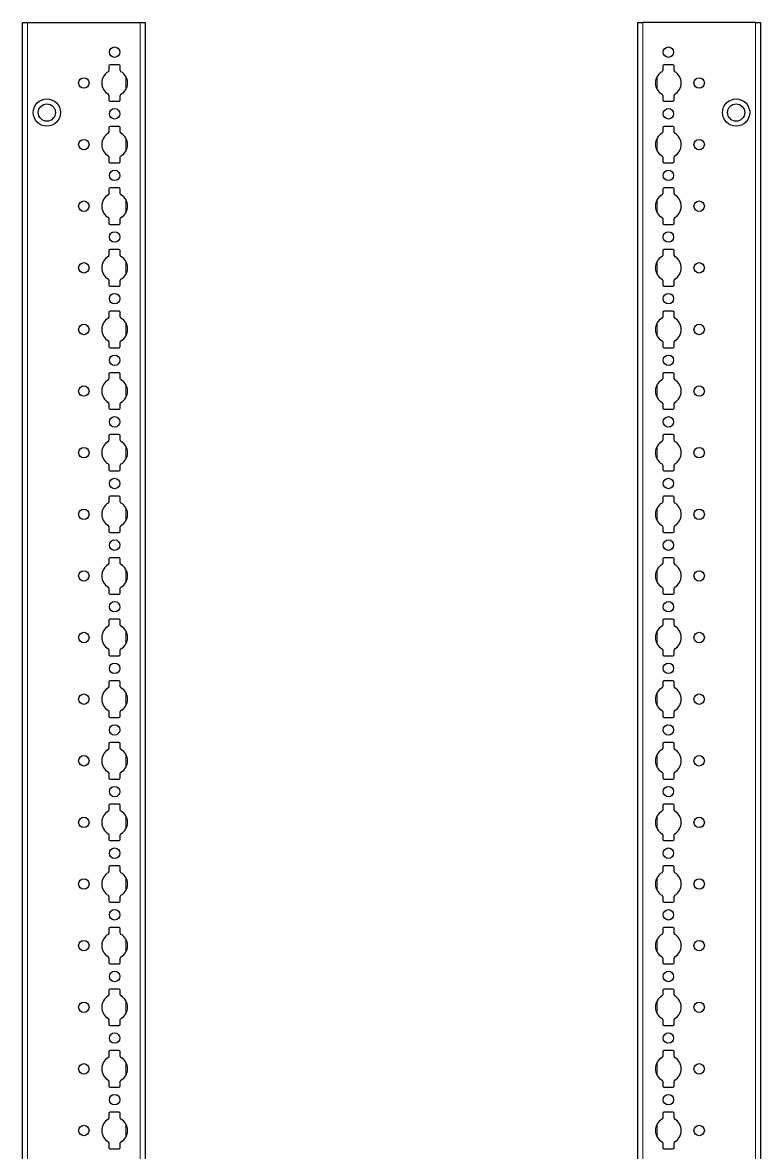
# Model space of a CAD drawing. Header units: millimetres. Extents: x -199 to 3001, y -2047 to 1507.
# Drawn here: x 2701.3 to 3000.7, y -411.2 to 47.2 of the extents above; entities that cross this region are included whole.
import ezdxf

# ---------------------------------------------------------------- set-up
doc = ezdxf.new("R2010")
doc.units = ezdxf.units.MM

msp = doc.modelspace()

# ---------------------------------------------------------------- linework, layer by layer
at = {"color": 7, "linetype": 'Continuous', "lineweight": 25}
for p, q in [((2701.29, -851.79), (2701.29, 47.21)), ((2701.29, 47.21), (2703.29, 47.21)), ((2703.29, 47.21), (2748.99, 47.21)), ((2748.99, 47.21), (2750.99, 47.21)), ((2750.99, 47.21), (2750.99, -851.79)), ((2950.99, -851.79), (2950.99, 47.21)), ((2950.99, 47.21), (2952.99, 47.21)), ((2998.69, 47.21), (2952.99, 47.21)), ((2998.69, 47.21), (3000.69, 47.21)), ((3000.69, 47.21), (3000.69, -851.79)), ((2736.34, 29.61), (2736.34, 27.73)), ((2740.44, 30.11), (2736.84, 30.11)), ((2740.94, 27.73), (2740.94, 29.61)), ((2961.04, 29.61), (2961.04, 27.73)), ((2965.14, 30.11), (2961.54, 30.11)), ((2965.64, 27.73), (2965.64, 29.61)), ((2736.34, 17.68), (2736.34, 15.81)), ((2736.84, 15.31), (2740.44, 15.31)), ((2740.94, 15.81), (2740.94, 17.68)), ((2961.04, 17.68), (2961.04, 15.81)), ((2961.54, 15.31), (2965.14, 15.31)), ((2965.64, 15.81), (2965.64, 17.68)), ((2736.34, 4.61), (2736.34, 2.73)), ((2740.44, 5.11), (2736.84, 5.11)), ((2740.94, 2.73), (2740.94, 4.61)), ((2961.04, 4.61), (2961.04, 2.73)), ((2965.14, 5.11), (2961.54, 5.11)), ((2965.64, 2.73), (2965.64, 4.61)), ((2736.34, -7.32), (2736.34, -9.19)), ((2740.94, -9.19), (2740.94, -7.32)), ((2961.04, -7.32), (2961.04, -9.19)), ((2965.64, -9.19), (2965.64, -7.32)), ((2736.84, -9.69), (2740.44, -9.69)), ((2961.54, -9.69), (2965.14, -9.69)), ((2736.34, -20.39), (2736.34, -22.27)), ((2740.44, -19.89), (2736.84, -19.89)), ((2740.94, -22.27), (2740.94, -20.39)), ((2961.04, -20.39), (2961.04, -22.27)), ((2965.14, -19.89), (2961.54, -19.89)), ((2965.64, -22.27), (2965.64, -20.39)), ((2736.34, -32.32), (2736.34, -34.19)), ((2736.84, -34.69), (2740.44, -34.69)), ((2740.94, -34.19), (2740.94, -32.32)), ((2961.04, -32.32), (2961.04, -34.19)), ((2961.54, -34.69), (2965.14, -34.69)), ((2965.64, -34.19), (2965.64, -32.32)), ((2736.34, -45.39), (2736.34, -47.27)), ((2740.44, -44.89), (2736.84, -44.89)), ((2740.94, -47.27), (2740.94, -45.39)), ((2961.04, -45.39), (2961.04, -47.27)), ((2965.14, -44.89), (2961.54, -44.89)), ((2965.64, -47.27), (2965.64, -45.39)), ((2736.34, -57.32), (2736.34, -59.19)), ((2740.94, -59.19), (2740.94, -57.32)), ((2961.04, -57.32), (2961.04, -59.19)), ((2965.64, -59.19), (2965.64, -57.32)), ((2736.84, -59.69), (2740.44, -59.69)), ((2961.54, -59.69), (2965.14, -59.69)), ((2736.34, -70.39), (2736.34, -72.27)), ((2740.44, -69.89), (2736.84, -69.89)), ((2740.94, -72.27), (2740.94, -70.39)), ((2961.04, -70.39), (2961.04, -72.27)), ((2965.14, -69.89), (2961.54, -69.89)), ((2965.64, -72.27), (2965.64, -70.39)), ((2736.34, -82.32), (2736.34, -84.19)), ((2740.94, -84.19), (2740.94, -82.32)), ((2961.04, -82.32), (2961.04, -84.19)), ((2965.64, -84.19), (2965.64, -82.32)), ((2736.84, -84.69), (2740.44, -84.69)), ((2961.54, -84.69), (2965.14, -84.69)), ((2736.34, -95.39), (2736.34, -97.27)), ((2740.44, -94.89), (2736.84, -94.89)), ((2740.94, -97.27), (2740.94, -95.39)), ((2961.04, -95.39), (2961.04, -97.27)), ((2965.14, -94.89), (2961.54, -94.89)), ((2965.64, -97.27), (2965.64, -95.39)), ((2736.34, -107.32), (2736.34, -109.19)), ((2736.84, -109.69), (2740.44, -109.69)), ((2740.94, -109.19), (2740.94, -107.32)), ((2961.04, -107.32), (2961.04, -109.19)), ((2961.54, -109.69), (2965.14, -109.69)), ((2965.64, -109.19), (2965.64, -107.32)), ((2736.34, -120.39), (2736.34, -122.27)), ((2740.44, -119.89), (2736.84, -119.89)), ((2740.94, -122.27), (2740.94, -120.39)), ((2961.04, -120.39), (2961.04, -122.27)), ((2965.14, -119.89), (2961.54, -119.89)), ((2965.64, -122.27), (2965.64, -120.39)), ((2736.34, -132.32), (2736.34, -134.19)), ((2740.94, -134.19), (2740.94, -132.32)), ((2961.04, -132.32), (2961.04, -134.19)), ((2965.64, -134.19), (2965.64, -132.32)), ((2736.84, -134.69), (2740.44, -134.69)), ((2961.54, -134.69), (2965.14, -134.69)), ((2736.34, -145.39), (2736.34, -147.27)), ((2740.44, -144.89), (2736.84, -144.89)), ((2740.94, -147.27), (2740.94, -145.39)), ((2961.04, -145.39), (2961.04, -147.27)), ((2965.14, -144.89), (2961.54, -144.89)), ((2965.64, -147.27), (2965.64, -145.39)), ((2736.34, -157.32), (2736.34, -159.19)), ((2736.84, -159.69), (2740.44, -159.69)), ((2740.94, -159.19), (2740.94, -157.32)), ((2961.04, -157.32), (2961.04, -159.19)), ((2961.54, -159.69), (2965.14, -159.69)), ((2965.64, -159.19), (2965.64, -157.32)), ((2736.34, -170.39), (2736.34, -172.27)), ((2740.44, -169.89), (2736.84, -169.89)), ((2740.94, -172.27), (2740.94, -170.39)), ((2961.04, -170.39), (2961.04, -172.27)), ((2965.14, -169.89), (2961.54, -169.89)), ((2965.64, -172.27), (2965.64, -170.39)), ((2736.34, -182.32), (2736.34, -184.19)), ((2740.94, -184.19), (2740.94, -182.32)), ((2961.04, -182.32), (2961.04, -184.19)), ((2965.64, -184.19), (2965.64, -182.32)), ((2736.84, -184.69), (2740.44, -184.69)), ((2961.54, -184.69), (2965.14, -184.69)), ((2736.34, -195.39), (2736.34, -197.27)), ((2740.44, -194.89), (2736.84, -194.89)), ((2740.94, -197.27), (2740.94, -195.39)), ((2961.04, -195.39), (2961.04, -197.27)), ((2965.14, -194.89), (2961.54, -194.89)), ((2965.64, -197.27), (2965.64, -195.39)), ((2736.34, -207.32), (2736.34, -209.19)), ((2736.84, -209.69), (2740.44, -209.69)), ((2740.94, -209.19), (2740.94, -207.32)), ((2961.04, -207.32), (2961.04, -209.19)), ((2961.54, -209.69), (2965.14, -209.69)), ((2965.64, -209.19), (2965.64, -207.32)), ((2740.44, -219.89), (2736.84, -219.89)), ((2965.14, -219.89), (2961.54, -219.89)), ((2736.34, -220.39), (2736.34, -222.27)), ((2740.94, -222.27), (2740.94, -220.39)), ((2961.04, -220.39), (2961.04, -222.27)), ((2965.64, -222.27), (2965.64, -220.39)), ((2736.34, -232.32), (2736.34, -234.19)), ((2740.94, -234.19), (2740.94, -232.32)), ((2961.04, -232.32), (2961.04, -234.19)), ((2965.64, -234.19), (2965.64, -232.32)), ((2736.84, -234.69), (2740.44, -234.69)), ((2961.54, -234.69), (2965.14, -234.69)), ((2736.34, -245.39), (2736.34, -247.27)), ((2740.44, -244.89), (2736.84, -244.89)), ((2740.94, -247.27), (2740.94, -245.39)), ((2961.04, -245.39), (2961.04, -247.27)), ((2965.14, -244.89), (2961.54, -244.89)), ((2965.64, -247.27), (2965.64, -245.39)), ((2736.34, -257.32), (2736.34, -259.19)), ((2736.84, -259.69), (2740.44, -259.69)), ((2740.94, -259.19), (2740.94, -257.32)), ((2961.04, -257.32), (2961.04, -259.19)), ((2961.54, -259.69), (2965.14, -259.69)), ((2965.64, -259.19), (2965.64, -257.32)), ((2736.34, -270.39), (2736.34, -272.27)), ((2740.44, -269.89), (2736.84, -269.89)), ((2740.94, -272.27), (2740.94, -270.39)), ((2961.04, -270.39), (2961.04, -272.27)), ((2965.14, -269.89), (2961.54, -269.89)), ((2965.64, -272.27), (2965.64, -270.39)), ((2736.34, -282.32), (2736.34, -284.19)), ((2740.94, -284.19), (2740.94, -282.32)), ((2961.04, -282.32), (2961.04, -284.19)), ((2965.64, -284.19), (2965.64, -282.32)), ((2736.84, -284.69), (2740.44, -284.69)), ((2961.54, -284.69), (2965.14, -284.69)), ((2736.34, -295.39), (2736.34, -297.27)), ((2740.44, -294.89), (2736.84, -294.89)), ((2740.94, -297.27), (2740.94, -295.39)), ((2961.04, -295.39), (2961.04, -297.27)), ((2965.14, -294.89), (2961.54, -294.89)), ((2965.64, -297.27), (2965.64, -295.39)), ((2736.34, -307.32), (2736.34, -309.19)), ((2736.84, -309.69), (2740.44, -309.69)), ((2740.94, -309.19), (2740.94, -307.32)), ((2961.04, -307.32), (2961.04, -309.19)), ((2961.54, -309.69), (2965.14, -309.69)), ((2965.64, -309.19), (2965.64, -307.32)), ((2736.34, -320.39), (2736.34, -322.27)), ((2740.44, -319.89), (2736.84, -319.89)), ((2740.94, -322.27), (2740.94, -320.39)), ((2961.04, -320.39), (2961.04, -322.27)), ((2965.14, -319.89), (2961.54, -319.89)), ((2965.64, -322.27), (2965.64, -320.39)), ((2736.34, -332.32), (2736.34, -334.19)), ((2740.94, -334.19), (2740.94, -332.32)), ((2961.04, -332.32), (2961.04, -334.19)), ((2965.64, -334.19), (2965.64, -332.32)), ((2736.84, -334.69), (2740.44, -334.69)), ((2961.54, -334.69), (2965.14, -334.69)), ((2736.34, -345.39), (2736.34, -347.27)), ((2740.44, -344.89), (2736.84, -344.89)), ((2740.94, -347.27), (2740.94, -345.39)), ((2961.04, -345.39), (2961.04, -347.27)), ((2965.14, -344.89), (2961.54, -344.89)), ((2965.64, -347.27), (2965.64, -345.39)), ((2736.34, -357.32), (2736.34, -359.19)), ((2740.94, -359.19), (2740.94, -357.32)), ((2961.04, -357.32), (2961.04, -359.19)), ((2965.64, -359.19), (2965.64, -357.32)), ((2736.84, -359.69), (2740.44, -359.69)), ((2961.54, -359.69), (2965.14, -359.69)), ((2736.34, -370.39), (2736.34, -372.27)), ((2740.44, -369.89), (2736.84, -369.89)), ((2740.94, -372.27), (2740.94, -370.39)), ((2961.04, -370.39), (2961.04, -372.27)), ((2965.14, -369.89), (2961.54, -369.89)), ((2965.64, -372.27), (2965.64, -370.39)), ((2736.34, -382.32), (2736.34, -384.19)), ((2736.84, -384.69), (2740.44, -384.69)), ((2740.94, -384.19), (2740.94, -382.32)), ((2961.04, -382.32), (2961.04, -384.19)), ((2961.54, -384.69), (2965.14, -384.69)), ((2965.64, -384.19), (2965.64, -382.32)), ((2736.34, -395.39), (2736.34, -397.27)), ((2740.44, -394.89), (2736.84, -394.89)), ((2740.94, -397.27), (2740.94, -395.39)), ((2961.04, -395.39), (2961.04, -397.27)), ((2965.14, -394.89), (2961.54, -394.89)), ((2965.64, -397.27), (2965.64, -395.39)), ((2736.34, -407.32), (2736.34, -409.19)), ((2740.94, -409.19), (2740.94, -407.32)), ((2961.04, -407.32), (2961.04, -409.19)), ((2965.64, -409.19), (2965.64, -407.32)), ((2736.84, -409.69), (2740.44, -409.69)), ((2961.54, -409.69), (2965.14, -409.69))]:
    msp.add_line(p, q, dxfattribs=at)
at = {"color": 8, "linetype": 'Continuous', "lineweight": 18}
for p, q in [((2703.29, 47.21), (2703.29, -851.79)), ((2748.99, -851.79), (2748.99, 47.21)), ((2952.99, 47.21), (2952.99, -851.79)), ((2998.69, -851.79), (2998.69, 47.21)), ((2743.14, 20), (2743.14, 25.41)), ((2958.84, 25.41), (2958.84, 20)), ((2743.14, -5), (2743.14, 0.41)), ((2958.84, 0.41), (2958.84, -5)), ((2743.14, -30), (2743.14, -24.59)), ((2958.84, -24.59), (2958.84, -30)), ((2743.14, -55), (2743.14, -49.59)), ((2958.84, -49.59), (2958.84, -55)), ((2743.14, -80), (2743.14, -74.59)), ((2958.84, -74.59), (2958.84, -80)), ((2743.14, -105), (2743.14, -99.59)), ((2958.84, -99.59), (2958.84, -105)), ((2743.14, -130), (2743.14, -124.59)), ((2958.84, -124.59), (2958.84, -130)), ((2743.14, -155), (2743.14, -149.59)), ((2958.84, -149.59), (2958.84, -155)), ((2743.14, -180), (2743.14, -174.59)), ((2958.84, -174.59), (2958.84, -180)), ((2743.14, -205), (2743.14, -199.59)), ((2958.84, -199.59), (2958.84, -205)), ((2743.14, -230), (2743.14, -224.59)), ((2958.84, -224.59), (2958.84, -230)), ((2743.14, -255), (2743.14, -249.59)), ((2958.84, -249.59), (2958.84, -255)), ((2743.14, -280), (2743.14, -274.59)), ((2958.84, -274.59), (2958.84, -280)), ((2743.14, -305), (2743.14, -299.59)), ((2958.84, -299.59), (2958.84, -305)), ((2743.14, -330), (2743.14, -324.59)), ((2958.84, -324.59), (2958.84, -330)), ((2743.14, -355), (2743.14, -349.59)), ((2958.84, -349.59), (2958.84, -355)), ((2743.14, -380), (2743.14, -374.59)), ((2958.84, -374.59), (2958.84, -380)), ((2743.14, -405), (2743.14, -399.59)), ((2958.84, -399.59), (2958.84, -405))]:
    msp.add_line(p, q, dxfattribs=at)
at = {"color": 7, "linetype": 'Continuous', "lineweight": 25}
for centre, radius in [((2738.64, 35.21), 2.12), ((2963.34, 35.21), 2.12), ((2726.14, 22.71), 2.12), ((2975.84, 22.71), 2.12), ((2711.14, 10.71), 5.5), ((2711.14, 10.71), 3.5), ((2990.84, 10.71), 5.5), ((2990.84, 10.71), 3.5), ((2738.64, 10.21), 2.12), ((2963.34, 10.21), 2.12), ((2726.14, -2.29), 2.12), ((2975.84, -2.29), 2.12), ((2738.64, -14.79), 2.12), ((2963.34, -14.79), 2.12), ((2726.14, -27.29), 2.12), ((2975.84, -27.29), 2.12), ((2738.64, -39.79), 2.12), ((2963.34, -39.79), 2.12), ((2726.14, -52.29), 2.12), ((2975.84, -52.29), 2.12), ((2738.64, -64.79), 2.12), ((2963.34, -64.79), 2.12), ((2726.14, -77.29), 2.12), ((2975.84, -77.29), 2.12), ((2738.64, -89.79), 2.12), ((2963.34, -89.79), 2.12), ((2726.14, -102.29), 2.12), ((2975.84, -102.29), 2.12), ((2738.64, -114.79), 2.12), ((2963.34, -114.79), 2.12), ((2726.14, -127.29), 2.12), ((2975.84, -127.29), 2.12), ((2738.64, -139.79), 2.12), ((2963.34, -139.79), 2.12), ((2726.14, -152.29), 2.12), ((2975.84, -152.29), 2.12), ((2738.64, -164.79), 2.12), ((2963.34, -164.79), 2.12), ((2726.14, -177.29), 2.12), ((2975.84, -177.29), 2.12), ((2738.64, -189.79), 2.12), ((2963.34, -189.79), 2.12), ((2726.14, -202.29), 2.12), ((2975.84, -202.29), 2.12), ((2738.64, -214.79), 2.12), ((2963.34, -214.79), 2.12), ((2726.14, -227.29), 2.12), ((2975.84, -227.29), 2.12), ((2738.64, -239.79), 2.12), ((2963.34, -239.79), 2.12), ((2726.14, -252.29), 2.12), ((2975.84, -252.29), 2.12), ((2738.64, -264.79), 2.12), ((2963.34, -264.79), 2.12), ((2726.14, -277.29), 2.12), ((2975.84, -277.29), 2.12), ((2738.64, -289.79), 2.13), ((2963.34, -289.79), 2.12), ((2726.14, -302.29), 2.12), ((2975.84, -302.29), 2.12), ((2738.64, -314.79), 2.13), ((2963.34, -314.79), 2.12), ((2726.14, -327.29), 2.12), ((2975.84, -327.29), 2.12), ((2738.64, -339.79), 2.13), ((2963.34, -339.79), 2.12), ((2726.14, -352.29), 2.12), ((2975.84, -352.29), 2.12), ((2738.64, -364.79), 2.12), ((2963.34, -364.79), 2.12), ((2726.14, -377.29), 2.12), ((2975.84, -377.29), 2.12), ((2738.64, -389.79), 2.12), ((2963.34, -389.79), 2.12), ((2726.14, -402.29), 2.12), ((2975.84, -402.29), 2.12)]:
    msp.add_circle(centre, radius, dxfattribs=at)
for centre, radius, start, end in [((2735.84, 27.73), 0.5, 299.1407, 0), ((2736.84, 29.61), 0.5, 90, 180), ((2740.44, 29.61), 0.5, 0, 90), ((2741.44, 27.73), 0.5, 180, 240.8593), ((2960.54, 27.73), 0.5, 299.1407, 0), ((2961.54, 29.61), 0.5, 90, 180), ((2965.14, 29.61), 0.5, 360, 90), ((2966.14, 27.73), 0.5, 180, 240.8593), ((2738.64, 22.71), 5.25, 119.1407, 240.8593), ((2738.64, 22.71), 5.25, 299.1407, 60.8593), ((2963.34, 22.71), 5.25, 119.1407, 240.8593), ((2963.34, 22.71), 5.25, 299.1407, 60.8593), ((2735.84, 17.68), 0.5, 0, 60.8593), ((2736.84, 15.81), 0.5, 180, 270), ((2740.44, 15.81), 0.5, 270, 0), ((2741.44, 17.68), 0.5, 119.1407, 180), ((2960.54, 17.68), 0.5, 0, 60.8593), ((2961.54, 15.81), 0.5, 180, 270), ((2965.14, 15.81), 0.5, 270, 0), ((2966.14, 17.68), 0.5, 119.1407, 180), ((2736.84, 4.61), 0.5, 90, 180), ((2740.44, 4.61), 0.5, 0, 90), ((2961.54, 4.61), 0.5, 90, 180), ((2965.14, 4.61), 0.5, 0, 90), ((2738.64, -2.29), 5.25, 119.1407, 240.8593), ((2735.84, 2.73), 0.5, 299.1407, 0), ((2741.44, 2.73), 0.5, 180, 240.8593), ((2738.64, -2.29), 5.25, 299.1407, 60.8593), ((2963.34, -2.29), 5.25, 119.1407, 240.8593), ((2960.54, 2.73), 0.5, 299.1407, 0), ((2966.14, 2.73), 0.5, 180, 240.8593), ((2963.34, -2.29), 5.25, 299.1407, 60.8593), ((2735.84, -7.32), 0.5, 0, 60.8593), ((2741.44, -7.32), 0.5, 119.1407, 180), ((2960.54, -7.32), 0.5, 0, 60.8593), ((2966.14, -7.32), 0.5, 119.1407, 180), ((2736.84, -9.19), 0.5, 180, 270), ((2740.44, -9.19), 0.5, 270, 0), ((2961.54, -9.19), 0.5, 180, 270), ((2965.14, -9.19), 0.5, 270, 0), ((2738.64, -27.29), 5.25, 119.1407, 240.8593), ((2735.84, -22.27), 0.5, 299.1407, 0), ((2736.84, -20.39), 0.5, 90, 180), ((2740.44, -20.39), 0.5, 0, 90), ((2741.44, -22.27), 0.5, 180, 240.8593), ((2738.64, -27.29), 5.25, 299.1407, 60.8593), ((2963.34, -27.29), 5.25, 119.1407, 240.8593), ((2960.54, -22.27), 0.5, 299.1407, 0), ((2961.54, -20.39), 0.5, 90, 180), ((2965.14, -20.39), 0.5, 0, 90), ((2966.14, -22.27), 0.5, 180, 240.8593), ((2963.34, -27.29), 5.25, 299.1407, 60.8593), ((2735.84, -32.32), 0.5, 0, 60.8593), ((2741.44, -32.32), 0.5, 119.1407, 180), ((2960.54, -32.32), 0.5, 0, 60.8593), ((2966.14, -32.32), 0.5, 119.1407, 180), ((2736.84, -34.19), 0.5, 180, 270), ((2740.44, -34.19), 0.5, 270, 0), ((2961.54, -34.19), 0.5, 180, 270), ((2965.14, -34.19), 0.5, 270, 0), ((2736.84, -45.39), 0.5, 90, 180), ((2740.44, -45.39), 0.5, 0, 90), ((2961.54, -45.39), 0.5, 90, 180), ((2965.14, -45.39), 0.5, 0, 90), ((2738.64, -52.29), 5.25, 119.1407, 240.8593), ((2735.84, -47.27), 0.5, 299.1407, 0), ((2741.44, -47.27), 0.5, 180, 240.8593), ((2738.64, -52.29), 5.25, 299.1407, 60.8593), ((2963.34, -52.29), 5.25, 119.1407, 240.8593), ((2960.54, -47.27), 0.5, 299.1407, 0), ((2966.14, -47.27), 0.5, 180, 240.8593), ((2963.34, -52.29), 5.25, 299.1407, 60.8593), ((2735.84, -57.32), 0.5, 0, 60.8593), ((2736.84, -59.19), 0.5, 180, 270), ((2740.44, -59.19), 0.5, 270, 0), ((2741.44, -57.32), 0.5, 119.1407, 180), ((2960.54, -57.32), 0.5, 0, 60.8593), ((2961.54, -59.19), 0.5, 180, 270), ((2965.14, -59.19), 0.5, 270, 0), ((2966.14, -57.32), 0.5, 119.1407, 180), ((2738.64, -77.29), 5.25, 119.1407, 240.8593), ((2735.84, -72.27), 0.5, 299.1407, 0), ((2736.84, -70.39), 0.5, 90, 180), ((2740.44, -70.39), 0.5, 0, 90), ((2741.44, -72.27), 0.5, 180, 240.8593), ((2738.64, -77.29), 5.25, 299.1407, 60.8593), ((2963.34, -77.29), 5.25, 119.1407, 240.8593), ((2960.54, -72.27), 0.5, 299.1407, 0), ((2961.54, -70.39), 0.5, 90, 180), ((2965.14, -70.39), 0.5, 0, 90), ((2966.14, -72.27), 0.5, 180, 240.8593), ((2963.34, -77.29), 5.25, 299.1407, 60.8593), ((2735.84, -82.32), 0.5, 0, 60.8593), ((2741.44, -82.32), 0.5, 119.1407, 180), ((2960.54, -82.32), 0.5, 0, 60.8593), ((2966.14, -82.32), 0.5, 119.1407, 180), ((2736.84, -84.19), 0.5, 180, 270), ((2740.44, -84.19), 0.5, 270, 0), ((2961.54, -84.19), 0.5, 180, 270), ((2965.14, -84.19), 0.5, 270, 0), ((2736.84, -95.39), 0.5, 90, 180), ((2740.44, -95.39), 0.5, 0, 90), ((2961.54, -95.39), 0.5, 90, 180), ((2965.14, -95.39), 0.5, 0, 90), ((2738.64, -102.29), 5.25, 119.1407, 240.8593), ((2735.84, -97.27), 0.5, 299.1407, 0), ((2741.44, -97.27), 0.5, 180, 240.8593), ((2738.64, -102.29), 5.25, 299.1407, 60.8593), ((2963.34, -102.29), 5.25, 119.1407, 240.8593), ((2960.54, -97.27), 0.5, 299.1407, 0), ((2966.14, -97.27), 0.5, 180, 240.8593), ((2963.34, -102.29), 5.25, 299.1407, 60.8593), ((2735.84, -107.32), 0.5, 0, 60.8593), ((2736.84, -109.19), 0.5, 180, 270), ((2740.44, -109.19), 0.5, 270, 0), ((2741.44, -107.32), 0.5, 119.1407, 180), ((2960.54, -107.32), 0.5, 0, 60.8593), ((2961.54, -109.19), 0.5, 180, 270), ((2965.14, -109.19), 0.5, 270, 0), ((2966.14, -107.32), 0.5, 119.1407, 180), ((2738.64, -127.29), 5.25, 119.1407, 240.8593), ((2735.84, -122.27), 0.5, 299.1407, 0), ((2736.84, -120.39), 0.5, 90, 180), ((2740.44, -120.39), 0.5, 0, 90), ((2741.44, -122.27), 0.5, 180, 240.8593), ((2738.64, -127.29), 5.25, 299.1407, 60.8593), ((2963.34, -127.29), 5.25, 119.1407, 240.8593), ((2960.54, -122.27), 0.5, 299.1407, 0), ((2961.54, -120.39), 0.5, 90, 180), ((2965.14, -120.39), 0.5, 0, 90), ((2966.14, -122.27), 0.5, 180, 240.8593), ((2963.34, -127.29), 5.25, 299.1407, 60.8593), ((2735.84, -132.32), 0.5, 0, 60.8593), ((2741.44, -132.32), 0.5, 119.1407, 180), ((2960.54, -132.32), 0.5, 0, 60.8593), ((2966.14, -132.32), 0.5, 119.1407, 180), ((2736.84, -134.19), 0.5, 180, 270), ((2740.44, -134.19), 0.5, 270, 0), ((2961.54, -134.19), 0.5, 180, 270), ((2965.14, -134.19), 0.5, 270, 0), ((2736.84, -145.39), 0.5, 90, 180), ((2740.44, -145.39), 0.5, 0, 90), ((2961.54, -145.39), 0.5, 90, 180), ((2965.14, -145.39), 0.5, 360, 90), ((2738.64, -152.29), 5.25, 119.1407, 240.8593), ((2735.84, -147.27), 0.5, 299.1407, 0), ((2741.44, -147.27), 0.5, 180, 240.8593), ((2738.64, -152.29), 5.25, 299.1407, 60.8593), ((2963.34, -152.29), 5.25, 119.1407, 240.8593), ((2960.54, -147.27), 0.5, 299.1407, 0), ((2966.14, -147.27), 0.5, 180, 240.8593), ((2963.34, -152.29), 5.25, 299.1407, 60.8593), ((2735.84, -157.32), 0.5, 0, 60.8593), ((2736.84, -159.19), 0.5, 180, 270), ((2740.44, -159.19), 0.5, 270, 0), ((2741.44, -157.32), 0.5, 119.1407, 180), ((2960.54, -157.32), 0.5, 0, 60.8593), ((2961.54, -159.19), 0.5, 180, 270), ((2965.14, -159.19), 0.5, 270, 0), ((2966.14, -157.32), 0.5, 119.1407, 180), ((2738.64, -177.29), 5.25, 119.1407, 240.8593), ((2735.84, -172.27), 0.5, 299.1407, 0), ((2736.84, -170.39), 0.5, 90, 180), ((2740.44, -170.39), 0.5, 0, 90), ((2741.44, -172.27), 0.5, 180, 240.8593), ((2738.64, -177.29), 5.25, 299.1407, 60.8593), ((2963.34, -177.29), 5.25, 119.1407, 240.8593), ((2960.54, -172.27), 0.5, 299.1407, 0), ((2961.54, -170.39), 0.5, 90, 180), ((2965.14, -170.39), 0.5, 0, 90), ((2966.14, -172.27), 0.5, 180, 240.8593), ((2963.34, -177.29), 5.25, 299.1407, 60.8593), ((2735.84, -182.32), 0.5, 0, 60.8593), ((2741.44, -182.32), 0.5, 119.1407, 180), ((2960.54, -182.32), 0.5, 0, 60.8593), ((2966.14, -182.32), 0.5, 119.1407, 180), ((2736.84, -184.19), 0.5, 180, 270), ((2740.44, -184.19), 0.5, 270, 0), ((2961.54, -184.19), 0.5, 180, 270), ((2965.14, -184.19), 0.5, 270, 0), ((2736.84, -195.39), 0.5, 90, 180), ((2740.44, -195.39), 0.5, 0, 90), ((2961.54, -195.39), 0.5, 90, 180), ((2965.14, -195.39), 0.5, 0, 90), ((2738.64, -202.29), 5.25, 119.1407, 240.8593), ((2735.84, -197.27), 0.5, 299.1407, 0), ((2741.44, -197.27), 0.5, 180, 240.8593), ((2738.64, -202.29), 5.25, 299.1407, 60.8593), ((2963.34, -202.29), 5.25, 119.1407, 240.8593), ((2960.54, -197.27), 0.5, 299.1407, 0), ((2966.14, -197.27), 0.5, 180, 240.8593), ((2963.34, -202.29), 5.25, 299.1407, 60.8593), ((2735.84, -207.32), 0.5, 0, 60.8593), ((2736.84, -209.19), 0.5, 180, 270), ((2740.44, -209.19), 0.5, 270, 0), ((2741.44, -207.32), 0.5, 119.1407, 180), ((2960.54, -207.32), 0.5, 0, 60.8593), ((2961.54, -209.19), 0.5, 180, 270), ((2965.14, -209.19), 0.5, 270, 0), ((2966.14, -207.32), 0.5, 119.1407, 180), ((2736.84, -220.39), 0.5, 90, 180), ((2740.44, -220.39), 0.5, 0, 90), ((2961.54, -220.39), 0.5, 90, 180), ((2965.14, -220.39), 0.5, 0, 90), ((2738.64, -227.29), 5.25, 119.1407, 240.8593), ((2735.84, -222.27), 0.5, 299.1407, 0), ((2741.44, -222.27), 0.5, 180, 240.8593), ((2738.64, -227.29), 5.25, 299.1407, 60.8593), ((2963.34, -227.29), 5.25, 119.1407, 240.8593), ((2960.54, -222.27), 0.5, 299.1407, 0), ((2966.14, -222.27), 0.5, 180, 240.8593), ((2963.34, -227.29), 5.25, 299.1407, 60.8593), ((2735.84, -232.32), 0.5, 0, 60.8593), ((2741.44, -232.32), 0.5, 119.1407, 180), ((2960.54, -232.32), 0.5, 0, 60.8593), ((2966.14, -232.32), 0.5, 119.1407, 180), ((2736.84, -234.19), 0.5, 180, 270), ((2740.44, -234.19), 0.5, 270, 0), ((2961.54, -234.19), 0.5, 180, 270), ((2965.14, -234.19), 0.5, 270, 0), ((2735.84, -247.27), 0.5, 299.1407, 0), ((2736.84, -245.39), 0.5, 90, 180), ((2740.44, -245.39), 0.5, 0, 90), ((2741.44, -247.27), 0.5, 180, 240.8593), ((2960.54, -247.27), 0.5, 299.1407, 0), ((2961.54, -245.39), 0.5, 90, 180), ((2965.14, -245.39), 0.5, 0, 90), ((2966.14, -247.27), 0.5, 180, 240.8593), ((2738.64, -252.29), 5.25, 119.1407, 240.8593), ((2738.64, -252.29), 5.25, 299.1407, 60.8593), ((2963.34, -252.29), 5.25, 119.1407, 240.8593), ((2963.34, -252.29), 5.25, 299.1407, 60.8593), ((2735.84, -257.32), 0.5, 0, 60.8593), ((2736.84, -259.19), 0.5, 180, 270), ((2740.44, -259.19), 0.5, 270, 0), ((2741.44, -257.32), 0.5, 119.1407, 180), ((2960.54, -257.32), 0.5, 0, 60.8593), ((2961.54, -259.19), 0.5, 180, 270), ((2965.14, -259.19), 0.5, 270, 0), ((2966.14, -257.32), 0.5, 119.1407, 180), ((2736.84, -270.39), 0.5, 90, 180), ((2740.44, -270.39), 0.5, 0, 90), ((2961.54, -270.39), 0.5, 90, 180), ((2965.14, -270.39), 0.5, 0, 90), ((2738.64, -277.29), 5.25, 119.1407, 240.8593), ((2735.84, -272.27), 0.5, 299.1407, 0), ((2741.44, -272.27), 0.5, 180, 240.8593), ((2738.64, -277.29), 5.25, 299.1407, 60.8593), ((2963.34, -277.29), 5.25, 119.1407, 240.8593), ((2960.54, -272.27), 0.5, 299.1407, 0), ((2966.14, -272.27), 0.5, 180, 240.8593), ((2963.34, -277.29), 5.25, 299.1407, 60.8593), ((2735.84, -282.32), 0.5, 0, 60.8593), ((2736.84, -284.19), 0.5, 180, 270), ((2740.44, -284.19), 0.5, 270, 0), ((2741.44, -282.32), 0.5, 119.1407, 180), ((2960.54, -282.32), 0.5, 0, 60.8593), ((2961.54, -284.19), 0.5, 180, 270), ((2965.14, -284.19), 0.5, 270, 0), ((2966.14, -282.32), 0.5, 119.1407, 180), ((2738.64, -302.29), 5.25, 119.1407, 240.8593), ((2735.84, -297.27), 0.5, 299.1407, 0), ((2736.84, -295.39), 0.5, 90, 180), ((2740.44, -295.39), 0.5, 0, 90), ((2741.44, -297.27), 0.5, 180, 240.8593), ((2738.64, -302.29), 5.25, 299.1407, 60.8593), ((2963.34, -302.29), 5.25, 119.1407, 240.8593), ((2960.54, -297.27), 0.5, 299.1407, 0), ((2961.54, -295.39), 0.5, 90, 180), ((2965.14, -295.39), 0.5, 0, 90), ((2966.14, -297.27), 0.5, 180, 240.8593), ((2963.34, -302.29), 5.25, 299.1407, 60.8593), ((2735.84, -307.32), 0.5, 0, 60.8593), ((2741.44, -307.32), 0.5, 119.1407, 180), ((2960.54, -307.32), 0.5, 0, 60.8593), ((2966.14, -307.32), 0.5, 119.1407, 180), ((2736.84, -309.19), 0.5, 180, 270), ((2740.44, -309.19), 0.5, 270, 0), ((2961.54, -309.19), 0.5, 180, 270), ((2965.14, -309.19), 0.5, 270, 0), ((2736.84, -320.39), 0.5, 90, 180), ((2740.44, -320.39), 0.5, 0, 90), ((2961.54, -320.39), 0.5, 90, 180), ((2965.14, -320.39), 0.5, 0, 90), ((2738.64, -327.29), 5.25, 119.1407, 240.8593), ((2735.84, -322.27), 0.5, 299.1407, 0), ((2741.44, -322.27), 0.5, 180, 240.8593), ((2738.64, -327.29), 5.25, 299.1407, 60.8593), ((2963.34, -327.29), 5.25, 119.1407, 240.8593), ((2960.54, -322.27), 0.5, 299.1407, 0), ((2966.14, -322.27), 0.5, 180, 240.8593), ((2963.34, -327.29), 5.25, 299.1407, 60.8593), ((2735.84, -332.32), 0.5, 0, 60.8593), ((2736.84, -334.19), 0.5, 180, 270), ((2740.44, -334.19), 0.5, 270, 0), ((2741.44, -332.32), 0.5, 119.1407, 180), ((2960.54, -332.32), 0.5, 0, 60.8593), ((2961.54, -334.19), 0.5, 180, 270), ((2965.14, -334.19), 0.5, 270, 0), ((2966.14, -332.32), 0.5, 119.1407, 180), ((2738.64, -352.29), 5.25, 119.1407, 240.8593), ((2735.84, -347.27), 0.5, 299.1407, 0), ((2736.84, -345.39), 0.5, 90, 180), ((2740.44, -345.39), 0.5, 0, 90), ((2741.44, -347.27), 0.5, 180, 240.8593), ((2738.64, -352.29), 5.25, 299.1407, 60.8593), ((2963.34, -352.29), 5.25, 119.1407, 240.8593), ((2960.54, -347.27), 0.5, 299.1407, 0), ((2961.54, -345.39), 0.5, 90, 180), ((2965.14, -345.39), 0.5, 0, 90), ((2966.14, -347.27), 0.5, 180, 240.8593), ((2963.34, -352.29), 5.25, 299.1407, 60.8593), ((2735.84, -357.32), 0.5, 0, 60.8593), ((2741.44, -357.32), 0.5, 119.1407, 180), ((2960.54, -357.32), 0.5, 0, 60.8593), ((2966.14, -357.32), 0.5, 119.1407, 180), ((2736.84, -359.19), 0.5, 180, 270), ((2740.44, -359.19), 0.5, 270, 0), ((2961.54, -359.19), 0.5, 180, 270), ((2965.14, -359.19), 0.5, 270, 0), ((2736.84, -370.39), 0.5, 90, 180), ((2740.44, -370.39), 0.5, 0, 90), ((2961.54, -370.39), 0.5, 90, 180), ((2965.14, -370.39), 0.5, 0, 90), ((2738.64, -377.29), 5.25, 119.1407, 240.8593), ((2735.84, -372.27), 0.5, 299.1407, 0), ((2741.44, -372.27), 0.5, 180, 240.8593), ((2738.64, -377.29), 5.25, 299.1407, 60.8593), ((2963.34, -377.29), 5.25, 119.1407, 240.8593), ((2960.54, -372.27), 0.5, 299.1407, 0), ((2966.14, -372.27), 0.5, 180, 240.8593), ((2963.34, -377.29), 5.25, 299.1407, 60.8593), ((2735.84, -382.32), 0.5, 0, 60.8593), ((2736.84, -384.19), 0.5, 180, 270), ((2740.44, -384.19), 0.5, 270, 0), ((2741.44, -382.32), 0.5, 119.1407, 180), ((2960.54, -382.32), 0.5, 0, 60.8593), ((2961.54, -384.19), 0.5, 180, 270), ((2965.14, -384.19), 0.5, 270, 0), ((2966.14, -382.32), 0.5, 119.1407, 180), ((2738.64, -402.29), 5.25, 119.1407, 240.8593), ((2735.84, -397.27), 0.5, 299.1407, 0), ((2736.84, -395.39), 0.5, 90, 180), ((2740.44, -395.39), 0.5, 0, 90), ((2741.44, -397.27), 0.5, 180, 240.8593), ((2738.64, -402.29), 5.25, 299.1407, 60.8593), ((2963.34, -402.29), 5.25, 119.1407, 240.8593), ((2960.54, -397.27), 0.5, 299.1407, 0), ((2961.54, -395.39), 0.5, 90, 180), ((2965.14, -395.39), 0.5, 0, 90), ((2966.14, -397.27), 0.5, 180, 240.8593), ((2963.34, -402.29), 5.25, 299.1407, 60.8593), ((2735.84, -407.32), 0.5, 0, 60.8593), ((2741.44, -407.32), 0.5, 119.1407, 180), ((2960.54, -407.32), 0.5, 0, 60.8593), ((2966.14, -407.32), 0.5, 119.1407, 180), ((2736.84, -409.19), 0.5, 180, 270), ((2740.44, -409.19), 0.5, 270, 0), ((2961.54, -409.19), 0.5, 180, 270), ((2965.14, -409.19), 0.5, 270, 0)]:
    msp.add_arc(centre, radius, start, end, dxfattribs=at)

doc.saveas('drawing.dxf')
